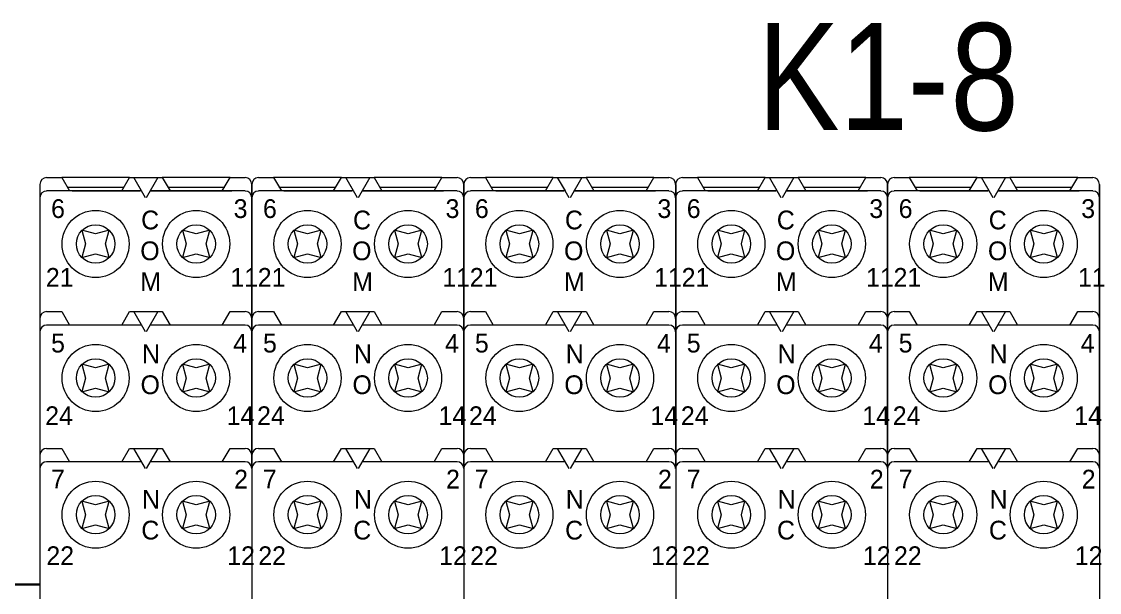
# Model space of a CAD drawing. Header units: millimetres. Extents: x -6000 to 26000, y -6000 to 26000.
# Drawn here: x 86 to 97.18, y -2349.93 to -2344.01 of the extents above; entities that cross this region are included whole.
import ezdxf

# ---------------------------------------------------------------- set-up
doc = ezdxf.new("R2010")
doc.units = ezdxf.units.MM
doc.header["$MEASUREMENT"] = 0
for name, color, linetype, lineweight in [('Чертеж и Рисунок_Ном._пера__1', 7, 'Continuous', 15), ('Чертеж и Рисунок_Ном._пера__21', 7, 'Continuous', 30), ('Чертеж и Рисунок_Ном._пера__7', 7, 'Continuous', 15)]:
    doc.layers.add(name, color=color, linetype=linetype, lineweight=lineweight)
doc.styles.add('СГЕНЕРИР_СТИЛЬ_1', font='ARIALN.TTF')
doc.styles.add('СГЕНЕРИР_СТИЛЬ_3', font='arial.ttf')

msp = doc.modelspace()

# ---------------------------------------------------------------- linework, layer by layer
at = {"layer": 'Чертеж и Рисунок_Ном._пера__21', "color": 7, "linetype": 'Continuous', "lineweight": 30}
msp.add_line((84.381, -2349.851), (86.189, -2349.851), dxfattribs=at)
at = {"layer": 'Чертеж и Рисунок_Ном._пера__7', "color": 7, "linetype": 'Continuous', "lineweight": 15}
for p, q in [((86.259, -2345.629), (86.415, -2345.629)), ((87.118, -2345.629), (86.415, -2345.629)), ((86.415, -2345.629), (86.496, -2345.768)), ((87.038, -2345.768), (87.118, -2345.629)), ((87.118, -2345.629), (87.163, -2345.629)), ((87.141, -2345.629), (87.436, -2345.629)), ((87.244, -2345.768), (87.163, -2345.629)), ((87.284, -2345.838), (87.163, -2345.629)), ((87.163, -2345.629), (87.414, -2345.629)), ((87.414, -2345.629), (87.293, -2345.838)), ((87.414, -2345.629), (87.459, -2345.629)), ((88.162, -2345.629), (87.459, -2345.629)), ((87.459, -2345.629), (87.539, -2345.768)), ((88.081, -2345.768), (88.162, -2345.629)), ((88.162, -2345.629), (88.318, -2345.629)), ((88.457, -2345.629), (88.613, -2345.629)), ((89.316, -2345.629), (88.613, -2345.629)), ((88.613, -2345.629), (88.694, -2345.768)), ((89.236, -2345.768), (89.316, -2345.629)), ((89.316, -2345.629), (89.361, -2345.629)), ((89.339, -2345.629), (89.634, -2345.629)), ((89.442, -2345.768), (89.361, -2345.629)), ((89.482, -2345.838), (89.361, -2345.629)), ((89.361, -2345.629), (89.612, -2345.629)), ((89.612, -2345.629), (89.491, -2345.838)), ((89.612, -2345.629), (89.657, -2345.629)), ((90.36, -2345.629), (89.657, -2345.629)), ((89.657, -2345.629), (89.737, -2345.768)), ((90.28, -2345.768), (90.36, -2345.629)), ((90.36, -2345.629), (90.516, -2345.629)), ((90.655, -2345.629), (90.811, -2345.629)), ((91.514, -2345.629), (90.811, -2345.629)), ((90.811, -2345.629), (90.892, -2345.768)), ((91.434, -2345.768), (91.514, -2345.629)), ((91.514, -2345.629), (91.559, -2345.629)), ((91.537, -2345.629), (91.832, -2345.629)), ((91.64, -2345.768), (91.559, -2345.629)), ((91.68, -2345.838), (91.559, -2345.629)), ((91.559, -2345.629), (91.81, -2345.629)), ((91.81, -2345.629), (91.689, -2345.838)), ((91.81, -2345.629), (91.855, -2345.629)), ((92.558, -2345.629), (91.855, -2345.629)), ((91.855, -2345.629), (91.935, -2345.768)), ((92.478, -2345.768), (92.558, -2345.629)), ((92.558, -2345.629), (92.714, -2345.629)), ((92.853, -2345.629), (93.009, -2345.629)), ((93.713, -2345.629), (93.009, -2345.629)), ((93.009, -2345.629), (93.09, -2345.768)), ((93.632, -2345.768), (93.713, -2345.629)), ((93.713, -2345.629), (93.757, -2345.629)), ((93.735, -2345.629), (94.03, -2345.629)), ((93.838, -2345.768), (93.757, -2345.629)), ((93.878, -2345.838), (93.757, -2345.629)), ((93.757, -2345.629), (94.008, -2345.629)), ((94.008, -2345.629), (93.887, -2345.838)), ((94.008, -2345.629), (94.053, -2345.629)), ((94.756, -2345.629), (94.053, -2345.629)), ((94.053, -2345.629), (94.133, -2345.768)), ((94.676, -2345.768), (94.756, -2345.629)), ((94.756, -2345.629), (94.912, -2345.629)), ((95.051, -2345.629), (95.207, -2345.629)), ((95.911, -2345.629), (95.207, -2345.629)), ((95.207, -2345.629), (95.288, -2345.768)), ((95.83, -2345.768), (95.911, -2345.629)), ((95.911, -2345.629), (95.955, -2345.629)), ((95.934, -2345.629), (96.228, -2345.629)), ((96.036, -2345.768), (95.955, -2345.629)), ((96.076, -2345.838), (95.955, -2345.629)), ((95.955, -2345.629), (96.206, -2345.629)), ((96.206, -2345.629), (96.085, -2345.838)), ((96.206, -2345.629), (96.251, -2345.629)), ((96.954, -2345.629), (96.251, -2345.629)), ((96.251, -2345.629), (96.331, -2345.768)), ((96.874, -2345.768), (96.954, -2345.629)), ((96.954, -2345.629), (97.11, -2345.629)), ((86.189, -2345.699), (86.189, -2345.838)), ((86.471, -2345.727), (87.062, -2345.727)), ((87.515, -2345.727), (88.106, -2345.727)), ((88.388, -2345.838), (88.388, -2345.699)), ((88.388, -2345.699), (88.388, -2345.838)), ((88.669, -2345.727), (89.26, -2345.727)), ((89.713, -2345.727), (90.304, -2345.727)), ((90.586, -2345.838), (90.586, -2345.699)), ((90.586, -2345.699), (90.586, -2345.838)), ((90.868, -2345.727), (91.458, -2345.727)), ((91.911, -2345.727), (92.502, -2345.727)), ((92.784, -2345.838), (92.784, -2345.699)), ((92.784, -2345.699), (92.784, -2345.838)), ((93.066, -2345.727), (93.656, -2345.727)), ((94.109, -2345.727), (94.7, -2345.727)), ((94.982, -2345.838), (94.982, -2345.699)), ((94.982, -2345.699), (94.982, -2345.838)), ((95.264, -2345.727), (95.854, -2345.727)), ((96.307, -2345.727), (96.898, -2345.727)), ((97.18, -2345.838), (97.18, -2345.699)), ((97.18, -2345.699), (97.18, -2345.838)), ((86.189, -2345.838), (86.189, -2351.924)), ((86.189, -2345.838), (86.189, -2347.09)), ((87.244, -2345.768), (86.259, -2345.768)), ((86.523, -2345.768), (87.228, -2345.768)), ((87.333, -2345.768), (88.179, -2345.768)), ((88.318, -2345.768), (87.333, -2345.768)), ((87.349, -2345.768), (88.179, -2345.768)), ((88.388, -2345.838), (88.388, -2351.924)), ((88.388, -2347.09), (88.388, -2345.838)), ((88.388, -2345.838), (88.388, -2351.924)), ((88.388, -2345.838), (88.388, -2347.09)), ((89.442, -2345.768), (88.457, -2345.768)), ((88.721, -2345.768), (89.426, -2345.768)), ((89.531, -2345.768), (90.377, -2345.768)), ((90.516, -2345.768), (89.531, -2345.768)), ((89.547, -2345.768), (90.377, -2345.768)), ((90.586, -2345.838), (90.586, -2351.924)), ((90.586, -2347.09), (90.586, -2345.838)), ((90.586, -2345.838), (90.586, -2351.924)), ((90.586, -2345.838), (90.586, -2347.09)), ((91.64, -2345.768), (90.655, -2345.768)), ((90.919, -2345.768), (91.624, -2345.768)), ((91.729, -2345.768), (92.575, -2345.768)), ((92.714, -2345.768), (91.729, -2345.768)), ((91.745, -2345.768), (92.575, -2345.768)), ((92.784, -2345.838), (92.784, -2351.924)), ((92.784, -2347.09), (92.784, -2345.838)), ((92.784, -2345.838), (92.784, -2351.924)), ((92.784, -2345.838), (92.784, -2347.09)), ((93.838, -2345.768), (92.853, -2345.768)), ((93.117, -2345.768), (93.823, -2345.768)), ((93.928, -2345.768), (94.773, -2345.768)), ((94.912, -2345.768), (93.928, -2345.768)), ((93.943, -2345.768), (94.773, -2345.768)), ((94.982, -2345.838), (94.982, -2351.924)), ((94.982, -2347.09), (94.982, -2345.838)), ((94.982, -2345.838), (94.982, -2351.924)), ((94.982, -2345.838), (94.982, -2347.09)), ((96.036, -2345.768), (95.051, -2345.768)), ((95.316, -2345.768), (96.021, -2345.768)), ((96.126, -2345.768), (96.971, -2345.768)), ((97.11, -2345.768), (96.126, -2345.768)), ((96.141, -2345.768), (96.971, -2345.768)), ((97.18, -2345.838), (97.18, -2351.924)), ((97.18, -2347.09), (97.18, -2345.838)), ((97.18, -2345.838), (97.18, -2351.924)), ((97.18, -2345.838), (97.18, -2347.09)), ((86.625, -2346.176), (86.663, -2346.318)), ((86.767, -2346.214), (86.625, -2346.176)), ((86.908, -2346.176), (86.767, -2346.214)), ((86.871, -2346.318), (86.908, -2346.176)), ((87.81, -2346.214), (87.669, -2346.176)), ((87.669, -2346.176), (87.706, -2346.318)), ((87.952, -2346.176), (87.81, -2346.214)), ((87.914, -2346.318), (87.952, -2346.176)), ((88.823, -2346.176), (88.861, -2346.318)), ((88.965, -2346.214), (88.823, -2346.176)), ((89.107, -2346.176), (88.965, -2346.214)), ((89.069, -2346.318), (89.107, -2346.176)), ((90.008, -2346.214), (89.867, -2346.176)), ((89.867, -2346.176), (89.905, -2346.318)), ((90.15, -2346.176), (90.008, -2346.214)), ((90.112, -2346.318), (90.15, -2346.176)), ((91.021, -2346.176), (91.059, -2346.318)), ((91.163, -2346.214), (91.021, -2346.176)), ((91.305, -2346.176), (91.163, -2346.214)), ((91.267, -2346.318), (91.305, -2346.176)), ((92.206, -2346.214), (92.065, -2346.176)), ((92.065, -2346.176), (92.103, -2346.318)), ((92.348, -2346.176), (92.206, -2346.214)), ((92.31, -2346.318), (92.348, -2346.176)), ((93.219, -2346.176), (93.257, -2346.318)), ((93.361, -2346.214), (93.219, -2346.176)), ((93.503, -2346.176), (93.361, -2346.214)), ((93.465, -2346.318), (93.503, -2346.176)), ((94.404, -2346.214), (94.263, -2346.176)), ((94.263, -2346.176), (94.301, -2346.318)), ((94.546, -2346.176), (94.404, -2346.214)), ((94.508, -2346.318), (94.546, -2346.176)), ((95.417, -2346.176), (95.455, -2346.318)), ((95.559, -2346.214), (95.417, -2346.176)), ((95.701, -2346.176), (95.559, -2346.214)), ((95.663, -2346.318), (95.701, -2346.176)), ((96.602, -2346.214), (96.461, -2346.176)), ((96.461, -2346.176), (96.499, -2346.318)), ((96.744, -2346.176), (96.602, -2346.214)), ((96.706, -2346.318), (96.744, -2346.176)), ((86.663, -2346.318), (86.625, -2346.459)), ((86.908, -2346.459), (86.871, -2346.318)), ((87.706, -2346.318), (87.669, -2346.459)), ((87.952, -2346.459), (87.914, -2346.318)), ((88.861, -2346.318), (88.823, -2346.459)), ((89.107, -2346.459), (89.069, -2346.318)), ((89.905, -2346.318), (89.867, -2346.459)), ((90.15, -2346.459), (90.112, -2346.318)), ((91.059, -2346.318), (91.021, -2346.459)), ((91.305, -2346.459), (91.267, -2346.318)), ((92.103, -2346.318), (92.065, -2346.459)), ((92.348, -2346.459), (92.31, -2346.318)), ((93.257, -2346.318), (93.219, -2346.459)), ((93.503, -2346.459), (93.465, -2346.318)), ((94.301, -2346.318), (94.263, -2346.459)), ((94.546, -2346.459), (94.508, -2346.318)), ((95.455, -2346.318), (95.417, -2346.459)), ((95.701, -2346.459), (95.663, -2346.318)), ((96.499, -2346.318), (96.461, -2346.459)), ((96.744, -2346.459), (96.706, -2346.318)), ((86.625, -2346.459), (86.767, -2346.421)), ((86.767, -2346.421), (86.908, -2346.459)), ((87.669, -2346.459), (87.81, -2346.421)), ((87.81, -2346.421), (87.952, -2346.459)), ((88.823, -2346.459), (88.965, -2346.421)), ((88.965, -2346.421), (89.107, -2346.459)), ((89.867, -2346.459), (90.008, -2346.421)), ((90.008, -2346.421), (90.15, -2346.459)), ((91.021, -2346.459), (91.163, -2346.421)), ((91.163, -2346.421), (91.305, -2346.459)), ((92.065, -2346.459), (92.206, -2346.421)), ((92.206, -2346.421), (92.348, -2346.459)), ((93.219, -2346.459), (93.361, -2346.421)), ((93.361, -2346.421), (93.503, -2346.459)), ((94.263, -2346.459), (94.404, -2346.421)), ((94.404, -2346.421), (94.546, -2346.459)), ((95.417, -2346.459), (95.559, -2346.421)), ((95.559, -2346.421), (95.701, -2346.459)), ((96.461, -2346.459), (96.602, -2346.421)), ((96.602, -2346.421), (96.744, -2346.459)), ((86.189, -2347.09), (86.189, -2347.229)), ((86.259, -2347.02), (86.415, -2347.02)), ((86.415, -2347.02), (86.496, -2347.159)), ((87.038, -2347.159), (87.118, -2347.02)), ((87.118, -2347.02), (87.163, -2347.02)), ((87.284, -2347.229), (87.163, -2347.02)), ((87.163, -2347.02), (87.414, -2347.02)), ((87.414, -2347.02), (87.293, -2347.229)), ((87.414, -2347.02), (87.459, -2347.02)), ((87.459, -2347.02), (87.539, -2347.159)), ((88.081, -2347.159), (88.162, -2347.02)), ((88.162, -2347.02), (88.318, -2347.02)), ((88.388, -2347.229), (88.388, -2347.09)), ((88.388, -2347.09), (88.388, -2347.229)), ((88.457, -2347.02), (88.613, -2347.02)), ((88.613, -2347.02), (88.694, -2347.159)), ((89.236, -2347.159), (89.316, -2347.02)), ((89.316, -2347.02), (89.361, -2347.02)), ((89.482, -2347.229), (89.361, -2347.02)), ((89.361, -2347.02), (89.612, -2347.02)), ((89.612, -2347.02), (89.491, -2347.229)), ((89.612, -2347.02), (89.657, -2347.02)), ((89.657, -2347.02), (89.737, -2347.159)), ((90.28, -2347.159), (90.36, -2347.02)), ((90.36, -2347.02), (90.516, -2347.02)), ((90.586, -2347.229), (90.586, -2347.09)), ((90.586, -2347.09), (90.586, -2347.229)), ((90.655, -2347.02), (90.811, -2347.02)), ((90.811, -2347.02), (90.892, -2347.159)), ((91.434, -2347.159), (91.514, -2347.02)), ((91.514, -2347.02), (91.559, -2347.02)), ((91.68, -2347.229), (91.559, -2347.02)), ((91.559, -2347.02), (91.81, -2347.02)), ((91.81, -2347.02), (91.689, -2347.229)), ((91.81, -2347.02), (91.855, -2347.02)), ((91.855, -2347.02), (91.935, -2347.159)), ((92.478, -2347.159), (92.558, -2347.02)), ((92.558, -2347.02), (92.714, -2347.02)), ((92.784, -2347.229), (92.784, -2347.09)), ((92.784, -2347.09), (92.784, -2347.229)), ((92.853, -2347.02), (93.009, -2347.02)), ((93.009, -2347.02), (93.09, -2347.159)), ((93.632, -2347.159), (93.713, -2347.02)), ((93.713, -2347.02), (93.757, -2347.02)), ((93.878, -2347.229), (93.757, -2347.02)), ((93.757, -2347.02), (94.008, -2347.02)), ((94.008, -2347.02), (93.887, -2347.229)), ((94.008, -2347.02), (94.053, -2347.02)), ((94.053, -2347.02), (94.133, -2347.159)), ((94.676, -2347.159), (94.756, -2347.02)), ((94.756, -2347.02), (94.912, -2347.02)), ((94.982, -2347.229), (94.982, -2347.09)), ((94.982, -2347.09), (94.982, -2347.229)), ((95.051, -2347.02), (95.207, -2347.02)), ((95.207, -2347.02), (95.288, -2347.159)), ((95.83, -2347.159), (95.911, -2347.02)), ((95.911, -2347.02), (95.955, -2347.02)), ((96.076, -2347.229), (95.955, -2347.02)), ((95.955, -2347.02), (96.206, -2347.02)), ((96.206, -2347.02), (96.085, -2347.229)), ((96.206, -2347.02), (96.251, -2347.02)), ((96.251, -2347.02), (96.331, -2347.159)), ((96.874, -2347.159), (96.954, -2347.02)), ((96.954, -2347.02), (97.11, -2347.02)), ((97.18, -2347.229), (97.18, -2347.09)), ((97.18, -2347.09), (97.18, -2347.229)), ((87.244, -2347.159), (86.259, -2347.159)), ((88.318, -2347.159), (87.333, -2347.159)), ((89.442, -2347.159), (88.457, -2347.159)), ((90.516, -2347.159), (89.531, -2347.159)), ((91.64, -2347.159), (90.655, -2347.159)), ((92.714, -2347.159), (91.729, -2347.159)), ((93.838, -2347.159), (92.853, -2347.159)), ((94.912, -2347.159), (93.928, -2347.159)), ((96.036, -2347.159), (95.051, -2347.159)), ((97.11, -2347.159), (96.126, -2347.159)), ((86.189, -2347.229), (86.189, -2348.509)), ((88.388, -2348.509), (88.388, -2347.229)), ((88.388, -2347.229), (88.388, -2348.509)), ((90.586, -2348.509), (90.586, -2347.229)), ((90.586, -2347.229), (90.586, -2348.509)), ((92.784, -2348.509), (92.784, -2347.229)), ((92.784, -2347.229), (92.784, -2348.509)), ((94.982, -2348.509), (94.982, -2347.229)), ((94.982, -2347.229), (94.982, -2348.509)), ((97.18, -2348.509), (97.18, -2347.229)), ((97.18, -2347.229), (97.18, -2348.509)), ((86.625, -2347.567), (86.663, -2347.709)), ((86.767, -2347.605), (86.625, -2347.567)), ((86.908, -2347.567), (86.767, -2347.605)), ((86.871, -2347.709), (86.908, -2347.567)), ((87.669, -2347.567), (87.706, -2347.709)), ((87.81, -2347.605), (87.669, -2347.567)), ((87.952, -2347.567), (87.81, -2347.605)), ((87.914, -2347.709), (87.952, -2347.567)), ((88.823, -2347.567), (88.861, -2347.709)), ((88.965, -2347.605), (88.823, -2347.567)), ((89.107, -2347.567), (88.965, -2347.605)), ((89.069, -2347.709), (89.107, -2347.567)), ((89.867, -2347.567), (89.905, -2347.709)), ((90.008, -2347.605), (89.867, -2347.567)), ((90.15, -2347.567), (90.008, -2347.605)), ((90.112, -2347.709), (90.15, -2347.567)), ((91.021, -2347.567), (91.059, -2347.709)), ((91.163, -2347.605), (91.021, -2347.567)), ((91.305, -2347.567), (91.163, -2347.605)), ((91.267, -2347.709), (91.305, -2347.567)), ((92.065, -2347.567), (92.103, -2347.709)), ((92.206, -2347.605), (92.065, -2347.567)), ((92.348, -2347.567), (92.206, -2347.605)), ((92.31, -2347.709), (92.348, -2347.567)), ((93.219, -2347.567), (93.257, -2347.709)), ((93.361, -2347.605), (93.219, -2347.567)), ((93.503, -2347.567), (93.361, -2347.605)), ((93.465, -2347.709), (93.503, -2347.567)), ((94.263, -2347.567), (94.301, -2347.709)), ((94.404, -2347.605), (94.263, -2347.567)), ((94.546, -2347.567), (94.404, -2347.605)), ((94.508, -2347.709), (94.546, -2347.567)), ((95.417, -2347.567), (95.455, -2347.709)), ((95.559, -2347.605), (95.417, -2347.567)), ((95.701, -2347.567), (95.559, -2347.605)), ((95.663, -2347.709), (95.701, -2347.567)), ((96.461, -2347.567), (96.499, -2347.709)), ((96.602, -2347.605), (96.461, -2347.567)), ((96.744, -2347.567), (96.602, -2347.605)), ((96.706, -2347.709), (96.744, -2347.567)), ((86.663, -2347.709), (86.625, -2347.851)), ((86.908, -2347.851), (86.871, -2347.709)), ((87.706, -2347.709), (87.669, -2347.851)), ((87.952, -2347.851), (87.914, -2347.709)), ((88.861, -2347.709), (88.823, -2347.851)), ((89.107, -2347.851), (89.069, -2347.709)), ((89.905, -2347.709), (89.867, -2347.851)), ((90.15, -2347.851), (90.112, -2347.709)), ((91.059, -2347.709), (91.021, -2347.851)), ((91.305, -2347.851), (91.267, -2347.709)), ((92.103, -2347.709), (92.065, -2347.851)), ((92.348, -2347.851), (92.31, -2347.709)), ((93.257, -2347.709), (93.219, -2347.851)), ((93.503, -2347.851), (93.465, -2347.709)), ((94.301, -2347.709), (94.263, -2347.851)), ((94.546, -2347.851), (94.508, -2347.709)), ((95.455, -2347.709), (95.417, -2347.851)), ((95.701, -2347.851), (95.663, -2347.709)), ((96.499, -2347.709), (96.461, -2347.851)), ((96.744, -2347.851), (96.706, -2347.709)), ((86.625, -2347.851), (86.767, -2347.813)), ((86.767, -2347.813), (86.908, -2347.851)), ((87.669, -2347.851), (87.81, -2347.813)), ((87.81, -2347.813), (87.952, -2347.851)), ((88.823, -2347.851), (88.965, -2347.813)), ((88.965, -2347.813), (89.107, -2347.851)), ((89.867, -2347.851), (90.008, -2347.813)), ((90.008, -2347.813), (90.15, -2347.851)), ((91.021, -2347.851), (91.163, -2347.813)), ((91.163, -2347.813), (91.305, -2347.851)), ((92.065, -2347.851), (92.206, -2347.813)), ((92.206, -2347.813), (92.348, -2347.851)), ((93.219, -2347.851), (93.361, -2347.813)), ((93.361, -2347.813), (93.503, -2347.851)), ((94.263, -2347.851), (94.404, -2347.813)), ((94.404, -2347.813), (94.546, -2347.851)), ((95.417, -2347.851), (95.559, -2347.813)), ((95.559, -2347.813), (95.701, -2347.851)), ((96.461, -2347.851), (96.602, -2347.813)), ((96.602, -2347.813), (96.744, -2347.851)), ((86.259, -2348.439), (86.415, -2348.439)), ((86.415, -2348.439), (86.496, -2348.578)), ((87.038, -2348.578), (87.118, -2348.439)), ((87.118, -2348.439), (87.163, -2348.439)), ((87.284, -2348.648), (87.163, -2348.439)), ((87.163, -2348.439), (87.414, -2348.439)), ((87.414, -2348.439), (87.293, -2348.648)), ((87.414, -2348.439), (87.459, -2348.439)), ((87.459, -2348.439), (87.539, -2348.578)), ((88.081, -2348.578), (88.162, -2348.439)), ((88.162, -2348.439), (88.318, -2348.439)), ((88.457, -2348.439), (88.613, -2348.439)), ((88.613, -2348.439), (88.694, -2348.578)), ((89.236, -2348.578), (89.316, -2348.439)), ((89.316, -2348.439), (89.361, -2348.439)), ((89.482, -2348.648), (89.361, -2348.439)), ((89.361, -2348.439), (89.612, -2348.439)), ((89.612, -2348.439), (89.491, -2348.648)), ((89.612, -2348.439), (89.657, -2348.439)), ((89.657, -2348.439), (89.737, -2348.578)), ((90.28, -2348.578), (90.36, -2348.439)), ((90.36, -2348.439), (90.516, -2348.439)), ((90.655, -2348.439), (90.811, -2348.439)), ((90.811, -2348.439), (90.892, -2348.578)), ((91.434, -2348.578), (91.514, -2348.439)), ((91.514, -2348.439), (91.559, -2348.439)), ((91.68, -2348.648), (91.559, -2348.439)), ((91.559, -2348.439), (91.81, -2348.439)), ((91.81, -2348.439), (91.689, -2348.648)), ((91.81, -2348.439), (91.855, -2348.439)), ((91.855, -2348.439), (91.935, -2348.578)), ((92.478, -2348.578), (92.558, -2348.439)), ((92.558, -2348.439), (92.714, -2348.439)), ((92.853, -2348.439), (93.009, -2348.439)), ((93.009, -2348.439), (93.09, -2348.578)), ((93.632, -2348.578), (93.713, -2348.439)), ((93.713, -2348.439), (93.757, -2348.439)), ((93.878, -2348.648), (93.757, -2348.439)), ((93.757, -2348.439), (94.008, -2348.439)), ((94.008, -2348.439), (93.887, -2348.648)), ((94.008, -2348.439), (94.053, -2348.439)), ((94.053, -2348.439), (94.133, -2348.578)), ((94.676, -2348.578), (94.756, -2348.439)), ((94.756, -2348.439), (94.912, -2348.439)), ((95.051, -2348.439), (95.207, -2348.439)), ((95.207, -2348.439), (95.288, -2348.578)), ((95.83, -2348.578), (95.911, -2348.439)), ((95.911, -2348.439), (95.955, -2348.439)), ((96.076, -2348.648), (95.955, -2348.439)), ((95.955, -2348.439), (96.206, -2348.439)), ((96.206, -2348.439), (96.085, -2348.648)), ((96.206, -2348.439), (96.251, -2348.439)), ((96.251, -2348.439), (96.331, -2348.578)), ((96.874, -2348.578), (96.954, -2348.439)), ((96.954, -2348.439), (97.11, -2348.439)), ((86.189, -2348.509), (86.189, -2348.648)), ((88.388, -2348.648), (88.388, -2348.509)), ((88.388, -2348.509), (88.388, -2348.648)), ((90.586, -2348.648), (90.586, -2348.509)), ((90.586, -2348.509), (90.586, -2348.648)), ((92.784, -2348.648), (92.784, -2348.509)), ((92.784, -2348.509), (92.784, -2348.648)), ((94.982, -2348.648), (94.982, -2348.509)), ((94.982, -2348.509), (94.982, -2348.648)), ((97.18, -2348.648), (97.18, -2348.509)), ((97.18, -2348.509), (97.18, -2348.648)), ((87.244, -2348.578), (86.259, -2348.578)), ((88.318, -2348.578), (87.333, -2348.578)), ((89.442, -2348.578), (88.457, -2348.578)), ((90.516, -2348.578), (89.531, -2348.578)), ((91.64, -2348.578), (90.655, -2348.578)), ((92.714, -2348.578), (91.729, -2348.578)), ((93.838, -2348.578), (92.853, -2348.578)), ((94.912, -2348.578), (93.928, -2348.578)), ((96.036, -2348.578), (95.051, -2348.578)), ((97.11, -2348.578), (96.126, -2348.578)), ((86.625, -2348.986), (86.663, -2349.128)), ((86.767, -2349.024), (86.625, -2348.986)), ((86.908, -2348.986), (86.767, -2349.024)), ((86.871, -2349.128), (86.908, -2348.986)), ((87.81, -2349.024), (87.669, -2348.986)), ((87.669, -2348.986), (87.706, -2349.128)), ((87.952, -2348.986), (87.81, -2349.024)), ((87.914, -2349.128), (87.952, -2348.986)), ((88.823, -2348.986), (88.861, -2349.128)), ((88.965, -2349.024), (88.823, -2348.986)), ((89.107, -2348.986), (88.965, -2349.024)), ((89.069, -2349.128), (89.107, -2348.986)), ((90.008, -2349.024), (89.867, -2348.986)), ((89.867, -2348.986), (89.905, -2349.128)), ((90.15, -2348.986), (90.008, -2349.024)), ((90.112, -2349.128), (90.15, -2348.986)), ((91.021, -2348.986), (91.059, -2349.128)), ((91.163, -2349.024), (91.021, -2348.986)), ((91.305, -2348.986), (91.163, -2349.024)), ((91.267, -2349.128), (91.305, -2348.986)), ((92.206, -2349.024), (92.065, -2348.986)), ((92.065, -2348.986), (92.103, -2349.128)), ((92.348, -2348.986), (92.206, -2349.024)), ((92.31, -2349.128), (92.348, -2348.986)), ((93.219, -2348.986), (93.257, -2349.128)), ((93.361, -2349.024), (93.219, -2348.986)), ((93.503, -2348.986), (93.361, -2349.024)), ((93.465, -2349.128), (93.503, -2348.986)), ((94.404, -2349.024), (94.263, -2348.986)), ((94.263, -2348.986), (94.301, -2349.128)), ((94.546, -2348.986), (94.404, -2349.024)), ((94.508, -2349.128), (94.546, -2348.986)), ((95.417, -2348.986), (95.455, -2349.128)), ((95.559, -2349.024), (95.417, -2348.986)), ((95.701, -2348.986), (95.559, -2349.024)), ((95.663, -2349.128), (95.701, -2348.986)), ((96.602, -2349.024), (96.461, -2348.986)), ((96.461, -2348.986), (96.499, -2349.128)), ((96.744, -2348.986), (96.602, -2349.024)), ((96.706, -2349.128), (96.744, -2348.986)), ((86.663, -2349.128), (86.625, -2349.27)), ((86.908, -2349.27), (86.871, -2349.128)), ((87.706, -2349.128), (87.669, -2349.27)), ((87.952, -2349.27), (87.914, -2349.128)), ((88.861, -2349.128), (88.823, -2349.27)), ((89.107, -2349.27), (89.069, -2349.128)), ((89.905, -2349.128), (89.867, -2349.27)), ((90.15, -2349.27), (90.112, -2349.128)), ((91.059, -2349.128), (91.021, -2349.27)), ((91.305, -2349.27), (91.267, -2349.128)), ((92.103, -2349.128), (92.065, -2349.27)), ((92.348, -2349.27), (92.31, -2349.128)), ((93.257, -2349.128), (93.219, -2349.27)), ((93.503, -2349.27), (93.465, -2349.128)), ((94.301, -2349.128), (94.263, -2349.27)), ((94.546, -2349.27), (94.508, -2349.128)), ((95.455, -2349.128), (95.417, -2349.27)), ((95.701, -2349.27), (95.663, -2349.128)), ((96.499, -2349.128), (96.461, -2349.27)), ((96.744, -2349.27), (96.706, -2349.128)), ((86.625, -2349.27), (86.767, -2349.232)), ((86.767, -2349.232), (86.908, -2349.27)), ((87.669, -2349.27), (87.81, -2349.232)), ((87.81, -2349.232), (87.952, -2349.27)), ((88.823, -2349.27), (88.965, -2349.232)), ((88.965, -2349.232), (89.107, -2349.27)), ((89.867, -2349.27), (90.008, -2349.232)), ((90.008, -2349.232), (90.15, -2349.27)), ((91.021, -2349.27), (91.163, -2349.232)), ((91.163, -2349.232), (91.305, -2349.27)), ((92.065, -2349.27), (92.206, -2349.232)), ((92.206, -2349.232), (92.348, -2349.27)), ((93.219, -2349.27), (93.361, -2349.232)), ((93.361, -2349.232), (93.503, -2349.27)), ((94.263, -2349.27), (94.404, -2349.232)), ((94.404, -2349.232), (94.546, -2349.27)), ((95.417, -2349.27), (95.559, -2349.232)), ((95.559, -2349.232), (95.701, -2349.27)), ((96.461, -2349.27), (96.602, -2349.232)), ((96.602, -2349.232), (96.744, -2349.27))]:
    msp.add_line(p, q, dxfattribs=at)
for centre, radius in [((86.767, -2346.318), 0.348), ((87.81, -2346.318), 0.348), ((88.965, -2346.318), 0.348), ((90.008, -2346.318), 0.348), ((91.163, -2346.318), 0.348), ((92.206, -2346.318), 0.348), ((93.361, -2346.318), 0.348), ((94.404, -2346.318), 0.348), ((95.559, -2346.318), 0.348), ((96.602, -2346.318), 0.348), ((86.767, -2346.318), 0.2), ((87.81, -2346.318), 0.2), ((88.965, -2346.318), 0.2), ((90.008, -2346.318), 0.2), ((91.163, -2346.318), 0.2), ((92.206, -2346.318), 0.2), ((93.361, -2346.318), 0.2), ((94.404, -2346.318), 0.2), ((95.559, -2346.318), 0.2), ((96.602, -2346.318), 0.2), ((86.767, -2347.709), 0.348), ((87.81, -2347.709), 0.348), ((88.965, -2347.709), 0.348), ((90.008, -2347.709), 0.348), ((91.163, -2347.709), 0.348), ((92.206, -2347.709), 0.348), ((93.361, -2347.709), 0.348), ((94.404, -2347.709), 0.348), ((95.559, -2347.709), 0.348), ((96.602, -2347.709), 0.348), ((86.767, -2347.709), 0.2), ((87.81, -2347.709), 0.2), ((88.965, -2347.709), 0.2), ((90.008, -2347.709), 0.2), ((91.163, -2347.709), 0.2), ((92.206, -2347.709), 0.2), ((93.361, -2347.709), 0.2), ((94.404, -2347.709), 0.2), ((95.559, -2347.709), 0.2), ((96.602, -2347.709), 0.2), ((86.767, -2349.128), 0.348), ((87.81, -2349.128), 0.348), ((88.965, -2349.128), 0.348), ((90.008, -2349.128), 0.348), ((91.163, -2349.128), 0.348), ((92.206, -2349.128), 0.348), ((93.361, -2349.128), 0.348), ((94.404, -2349.128), 0.348), ((95.559, -2349.128), 0.348), ((96.602, -2349.128), 0.348), ((86.767, -2349.128), 0.2), ((87.81, -2349.128), 0.2), ((88.965, -2349.128), 0.2), ((90.008, -2349.128), 0.2), ((91.163, -2349.128), 0.2), ((92.206, -2349.128), 0.2), ((93.361, -2349.128), 0.2), ((94.404, -2349.128), 0.2), ((95.559, -2349.128), 0.2), ((96.602, -2349.128), 0.2)]:
    msp.add_circle(centre, radius, dxfattribs=at)
for centre, start, end in [((86.259, -2345.699), 90, 180), ((88.318, -2345.699), 0, 90), ((88.457, -2345.699), 90, 180), ((90.516, -2345.699), 0, 90), ((90.655, -2345.699), 90, 180), ((92.714, -2345.699), 0, 90), ((92.853, -2345.699), 90, 180), ((94.912, -2345.699), 0, 90), ((95.051, -2345.699), 90, 180), ((97.11, -2345.699), 0, 90), ((86.259, -2345.838), 90, 180), ((88.318, -2345.838), 0, 90), ((88.457, -2345.838), 90, 180), ((90.516, -2345.838), 0, 90), ((90.655, -2345.838), 90, 180), ((92.714, -2345.838), 0, 90), ((92.853, -2345.838), 90, 180), ((94.912, -2345.838), 0, 90), ((95.051, -2345.838), 90, 180), ((97.11, -2345.838), 0, 90), ((86.259, -2347.09), 90, 180), ((88.318, -2347.09), 0, 90), ((88.457, -2347.09), 90, 180), ((90.516, -2347.09), 0, 90), ((90.655, -2347.09), 90, 180), ((92.714, -2347.09), 0, 90), ((92.853, -2347.09), 90, 180), ((94.912, -2347.09), 0, 90), ((95.051, -2347.09), 90, 180), ((97.11, -2347.09), 0, 90), ((86.259, -2347.229), 90, 180), ((88.318, -2347.229), 0, 90), ((88.457, -2347.229), 90, 180), ((90.516, -2347.229), 0, 90), ((90.655, -2347.229), 90, 180), ((92.714, -2347.229), 0, 90), ((92.853, -2347.229), 90, 180), ((94.912, -2347.229), 0, 90), ((95.051, -2347.229), 90, 180), ((97.11, -2347.229), 0, 90), ((86.259, -2348.509), 90, 180), ((88.318, -2348.509), 0, 90), ((88.457, -2348.509), 90, 180), ((90.516, -2348.509), 0, 90), ((90.655, -2348.509), 90, 180), ((92.714, -2348.509), 0, 90), ((92.853, -2348.509), 90, 180), ((94.912, -2348.509), 0, 90), ((95.051, -2348.509), 90, 180), ((97.11, -2348.509), 0, 90), ((86.259, -2348.648), 90, 180), ((88.318, -2348.648), 0, 90), ((88.457, -2348.648), 90, 180), ((90.516, -2348.648), 0, 90), ((90.655, -2348.648), 90, 180), ((92.714, -2348.648), 0, 90), ((92.853, -2348.648), 90, 180), ((94.912, -2348.648), 0, 90), ((95.051, -2348.648), 90, 180), ((97.11, -2348.648), 0, 90)]:
    msp.add_arc(centre, 0.0696, start, end, dxfattribs=at)

# ---------------------------------------------------------------- texts
at = {"layer": 'Чертеж и Рисунок_Ном._пера__1', "color": 7, "linetype": 'Continuous', "lineweight": 15, "attachment_point": 7}
for s, insert, char_height, style in [('\\A1;{\\pql;\\fArial Narrow|b0|i0|c204|p34;K1-}', (93.634, -2345.136), 1.11293, 'СГЕНЕРИР_СТИЛЬ_1'), ('\\A1;{\\pql;\\fArial Narrow|b0|i0|c204|p34;8}', (95.634, -2345.155), 1.11293, 'СГЕНЕРИР_СТИЛЬ_1'), ('\\A1;{\\W0.950000x;\\pql;\\fArial|b0|i0|c204|p38;6}', (86.305, -2346.051), 0.19476, 'СГЕНЕРИР_СТИЛЬ_3'), ('\\A1;{\\W0.950000x;\\pql;\\fArial|b0|i0|c204|p38;3}', (88.199, -2346.051), 0.19476, 'СГЕНЕРИР_СТИЛЬ_3'), ('\\A1;{\\W0.950000x;\\pql;\\fArial|b0|i0|c204|p38;6}', (88.503, -2346.051), 0.19476, 'СГЕНЕРИР_СТИЛЬ_3'), ('\\A1;{\\W0.950000x;\\pql;\\fArial|b0|i0|c204|p38;3}', (90.397, -2346.051), 0.19476, 'СГЕНЕРИР_СТИЛЬ_3'), ('\\A1;{\\W0.950000x;\\pql;\\fArial|b0|i0|c204|p38;6}', (90.701, -2346.051), 0.19476, 'СГЕНЕРИР_СТИЛЬ_3'), ('\\A1;{\\W0.950000x;\\pql;\\fArial|b0|i0|c204|p38;3}', (92.595, -2346.051), 0.19476, 'СГЕНЕРИР_СТИЛЬ_3'), ('\\A1;{\\W0.950000x;\\pql;\\fArial|b0|i0|c204|p38;6}', (92.899, -2346.051), 0.19476, 'СГЕНЕРИР_СТИЛЬ_3'), ('\\A1;{\\W0.950000x;\\pql;\\fArial|b0|i0|c204|p38;3}', (94.793, -2346.051), 0.19476, 'СГЕНЕРИР_СТИЛЬ_3'), ('\\A1;{\\W0.950000x;\\pql;\\fArial|b0|i0|c204|p38;6}', (95.097, -2346.051), 0.19476, 'СГЕНЕРИР_СТИЛЬ_3'), ('\\A1;{\\W0.950000x;\\pql;\\fArial|b0|i0|c204|p38;3}', (96.991, -2346.051), 0.19476, 'СГЕНЕРИР_СТИЛЬ_3'), ('\\A1;{\\W0.950000x;\\pql;\\fArial|b0|i0|c204|p38;C}', (87.239, -2346.169), 0.19476, 'СГЕНЕРИР_СТИЛЬ_3'), ('\\A1;{\\W0.950000x;\\pql;\\fArial|b0|i0|c204|p38;C}', (89.437, -2346.169), 0.19476, 'СГЕНЕРИР_СТИЛЬ_3'), ('\\A1;{\\W0.950000x;\\pql;\\fArial|b0|i0|c204|p38;C}', (91.635, -2346.169), 0.19476, 'СГЕНЕРИР_СТИЛЬ_3'), ('\\A1;{\\W0.950000x;\\pql;\\fArial|b0|i0|c204|p38;C}', (93.833, -2346.169), 0.19476, 'СГЕНЕРИР_СТИЛЬ_3'), ('\\A1;{\\W0.950000x;\\pql;\\fArial|b0|i0|c204|p38;C}', (96.031, -2346.169), 0.19476, 'СГЕНЕРИР_СТИЛЬ_3'), ('\\A1;{\\W0.950000x;\\pql;\\fArial|b0|i0|c204|p38;O}', (87.23, -2346.489), 0.19476, 'СГЕНЕРИР_СТИЛЬ_3'), ('\\A1;{\\W0.950000x;\\pql;\\fArial|b0|i0|c204|p38;O}', (89.428, -2346.489), 0.19476, 'СГЕНЕРИР_СТИЛЬ_3'), ('\\A1;{\\W0.950000x;\\pql;\\fArial|b0|i0|c204|p38;O}', (91.626, -2346.489), 0.19476, 'СГЕНЕРИР_СТИЛЬ_3'), ('\\A1;{\\W0.950000x;\\pql;\\fArial|b0|i0|c204|p38;O}', (93.824, -2346.489), 0.19476, 'СГЕНЕРИР_СТИЛЬ_3'), ('\\A1;{\\W0.950000x;\\pql;\\fArial|b0|i0|c204|p38;O}', (96.023, -2346.489), 0.19476, 'СГЕНЕРИР_СТИЛЬ_3'), ('\\A1;{\\W0.950000x;\\pql;\\fArial|b0|i0|c204|p38;21}', (86.251, -2346.762), 0.19476, 'СГЕНЕРИР_СТИЛЬ_3'), ('\\A1;{\\W0.950000x;\\pql;\\fArial|b0|i0|c204|p38;M}', (87.23, -2346.806), 0.19476, 'СГЕНЕРИР_СТИЛЬ_3'), ('\\A1;{\\W0.950000x;\\pql;\\fArial|b0|i0|c204|p38;11}', (88.165, -2346.762), 0.19476, 'СГЕНЕРИР_СТИЛЬ_3'), ('\\A1;{\\W0.950000x;\\pql;\\fArial|b0|i0|c204|p38;21}', (88.449, -2346.762), 0.19476, 'СГЕНЕРИР_СТИЛЬ_3'), ('\\A1;{\\W0.950000x;\\pql;\\fArial|b0|i0|c204|p38;M}', (89.428, -2346.806), 0.19476, 'СГЕНЕРИР_СТИЛЬ_3'), ('\\A1;{\\W0.950000x;\\pql;\\fArial|b0|i0|c204|p38;11}', (90.363, -2346.762), 0.19476, 'СГЕНЕРИР_СТИЛЬ_3'), ('\\A1;{\\W0.950000x;\\pql;\\fArial|b0|i0|c204|p38;21}', (90.648, -2346.762), 0.19476, 'СГЕНЕРИР_СТИЛЬ_3'), ('\\A1;{\\W0.950000x;\\pql;\\fArial|b0|i0|c204|p38;M}', (91.626, -2346.806), 0.19476, 'СГЕНЕРИР_СТИЛЬ_3'), ('\\A1;{\\W0.950000x;\\pql;\\fArial|b0|i0|c204|p38;11}', (92.561, -2346.762), 0.19476, 'СГЕНЕРИР_СТИЛЬ_3'), ('\\A1;{\\W0.950000x;\\pql;\\fArial|b0|i0|c204|p38;21}', (92.846, -2346.762), 0.19476, 'СГЕНЕРИР_СТИЛЬ_3'), ('\\A1;{\\W0.950000x;\\pql;\\fArial|b0|i0|c204|p38;M}', (93.824, -2346.806), 0.19476, 'СГЕНЕРИР_СТИЛЬ_3'), ('\\A1;{\\W0.950000x;\\pql;\\fArial|b0|i0|c204|p38;11}', (94.759, -2346.762), 0.19476, 'СГЕНЕРИР_СТИЛЬ_3'), ('\\A1;{\\W0.950000x;\\pql;\\fArial|b0|i0|c204|p38;21}', (95.044, -2346.762), 0.19476, 'СГЕНЕРИР_СТИЛЬ_3'), ('\\A1;{\\W0.950000x;\\pql;\\fArial|b0|i0|c204|p38;M}', (96.022, -2346.806), 0.19476, 'СГЕНЕРИР_СТИЛЬ_3'), ('\\A1;{\\W0.950000x;\\pql;\\fArial|b0|i0|c204|p38;11}', (96.957, -2346.762), 0.19476, 'СГЕНЕРИР_СТИЛЬ_3'), ('\\A1;{\\W0.950000x;\\pql;\\fArial|b0|i0|c204|p38;5}', (86.305, -2347.447), 0.19476, 'СГЕНЕРИР_СТИЛЬ_3'), ('\\A1;{\\W0.950000x;\\pql;\\fArial|b0|i0|c204|p38;4}', (88.194, -2347.447), 0.19476, 'СГЕНЕРИР_СТИЛЬ_3'), ('\\A1;{\\W0.950000x;\\pql;\\fArial|b0|i0|c204|p38;5}', (88.503, -2347.447), 0.19476, 'СГЕНЕРИР_СТИЛЬ_3'), ('\\A1;{\\W0.950000x;\\pql;\\fArial|b0|i0|c204|p38;4}', (90.392, -2347.447), 0.19476, 'СГЕНЕРИР_СТИЛЬ_3'), ('\\A1;{\\W0.950000x;\\pql;\\fArial|b0|i0|c204|p38;5}', (90.701, -2347.447), 0.19476, 'СГЕНЕРИР_СТИЛЬ_3'), ('\\A1;{\\W0.950000x;\\pql;\\fArial|b0|i0|c204|p38;4}', (92.59, -2347.447), 0.19476, 'СГЕНЕРИР_СТИЛЬ_3'), ('\\A1;{\\W0.950000x;\\pql;\\fArial|b0|i0|c204|p38;5}', (92.899, -2347.447), 0.19476, 'СГЕНЕРИР_СТИЛЬ_3'), ('\\A1;{\\W0.950000x;\\pql;\\fArial|b0|i0|c204|p38;4}', (94.788, -2347.447), 0.19476, 'СГЕНЕРИР_СТИЛЬ_3'), ('\\A1;{\\W0.950000x;\\pql;\\fArial|b0|i0|c204|p38;5}', (95.097, -2347.447), 0.19476, 'СГЕНЕРИР_СТИЛЬ_3'), ('\\A1;{\\W0.950000x;\\pql;\\fArial|b0|i0|c204|p38;4}', (96.986, -2347.447), 0.19476, 'СГЕНЕРИР_СТИЛЬ_3'), ('\\A1;{\\W0.950000x;\\pql;\\fArial|b0|i0|c204|p38;N}', (87.248, -2347.556), 0.19476, 'СГЕНЕРИР_СТИЛЬ_3'), ('\\A1;{\\W0.950000x;\\pql;\\fArial|b0|i0|c204|p38;N}', (89.446, -2347.556), 0.19476, 'СГЕНЕРИР_СТИЛЬ_3'), ('\\A1;{\\W0.950000x;\\pql;\\fArial|b0|i0|c204|p38;N}', (91.644, -2347.556), 0.19476, 'СГЕНЕРИР_СТИЛЬ_3'), ('\\A1;{\\W0.950000x;\\pql;\\fArial|b0|i0|c204|p38;N}', (93.842, -2347.556), 0.19476, 'СГЕНЕРИР_СТИЛЬ_3'), ('\\A1;{\\W0.950000x;\\pql;\\fArial|b0|i0|c204|p38;N}', (96.04, -2347.556), 0.19476, 'СГЕНЕРИР_СТИЛЬ_3'), ('\\A1;{\\W0.950000x;\\pql;\\fArial|b0|i0|c204|p38;O}', (87.233, -2347.879), 0.19476, 'СГЕНЕРИР_СТИЛЬ_3'), ('\\A1;{\\W0.950000x;\\pql;\\fArial|b0|i0|c204|p38;O}', (89.431, -2347.879), 0.19476, 'СГЕНЕРИР_СТИЛЬ_3'), ('\\A1;{\\W0.950000x;\\pql;\\fArial|b0|i0|c204|p38;O}', (91.629, -2347.879), 0.19476, 'СГЕНЕРИР_СТИЛЬ_3'), ('\\A1;{\\W0.950000x;\\pql;\\fArial|b0|i0|c204|p38;O}', (93.827, -2347.879), 0.19476, 'СГЕНЕРИР_СТИЛЬ_3'), ('\\A1;{\\W0.950000x;\\pql;\\fArial|b0|i0|c204|p38;O}', (96.025, -2347.879), 0.19476, 'СГЕНЕРИР_СТИЛЬ_3'), ('\\A1;{\\W0.950000x;\\pql;\\fArial|b0|i0|c204|p38;24}', (86.244, -2348.198), 0.19476, 'СГЕНЕРИР_СТИЛЬ_3'), ('\\A1;{\\W0.950000x;\\pql;\\fArial|b0|i0|c204|p38;14}', (88.126, -2348.198), 0.19476, 'СГЕНЕРИР_СТИЛЬ_3'), ('\\A1;{\\W0.950000x;\\pql;\\fArial|b0|i0|c204|p38;24}', (88.442, -2348.198), 0.19476, 'СГЕНЕРИР_СТИЛЬ_3'), ('\\A1;{\\W0.950000x;\\pql;\\fArial|b0|i0|c204|p38;14}', (90.324, -2348.198), 0.19476, 'СГЕНЕРИР_СТИЛЬ_3'), ('\\A1;{\\W0.950000x;\\pql;\\fArial|b0|i0|c204|p38;24}', (90.64, -2348.198), 0.19476, 'СГЕНЕРИР_СТИЛЬ_3'), ('\\A1;{\\W0.950000x;\\pql;\\fArial|b0|i0|c204|p38;14}', (92.522, -2348.198), 0.19476, 'СГЕНЕРИР_СТИЛЬ_3'), ('\\A1;{\\W0.950000x;\\pql;\\fArial|b0|i0|c204|p38;24}', (92.838, -2348.198), 0.19476, 'СГЕНЕРИР_СТИЛЬ_3'), ('\\A1;{\\W0.950000x;\\pql;\\fArial|b0|i0|c204|p38;14}', (94.72, -2348.198), 0.19476, 'СГЕНЕРИР_СТИЛЬ_3'), ('\\A1;{\\W0.950000x;\\pql;\\fArial|b0|i0|c204|p38;24}', (95.036, -2348.198), 0.19476, 'СГЕНЕРИР_СТИЛЬ_3'), ('\\A1;{\\W0.950000x;\\pql;\\fArial|b0|i0|c204|p38;14}', (96.918, -2348.198), 0.19476, 'СГЕНЕРИР_СТИЛЬ_3'), ('\\A1;{\\W0.950000x;\\pql;\\fArial|b0|i0|c204|p38;7}', (86.304, -2348.855), 0.19476, 'СГЕНЕРИР_СТИЛЬ_3'), ('\\A1;{\\W0.950000x;\\pql;\\fArial|b0|i0|c204|p38;2}', (88.204, -2348.856), 0.19476, 'СГЕНЕРИР_СТИЛЬ_3'), ('\\A1;{\\W0.950000x;\\pql;\\fArial|b0|i0|c204|p38;7}', (88.502, -2348.855), 0.19476, 'СГЕНЕРИР_СТИЛЬ_3'), ('\\A1;{\\W0.950000x;\\pql;\\fArial|b0|i0|c204|p38;2}', (90.402, -2348.856), 0.19476, 'СГЕНЕРИР_СТИЛЬ_3'), ('\\A1;{\\W0.950000x;\\pql;\\fArial|b0|i0|c204|p38;7}', (90.7, -2348.855), 0.19476, 'СГЕНЕРИР_СТИЛЬ_3'), ('\\A1;{\\W0.950000x;\\pql;\\fArial|b0|i0|c204|p38;2}', (92.6, -2348.856), 0.19476, 'СГЕНЕРИР_СТИЛЬ_3'), ('\\A1;{\\W0.950000x;\\pql;\\fArial|b0|i0|c204|p38;7}', (92.898, -2348.855), 0.19476, 'СГЕНЕРИР_СТИЛЬ_3'), ('\\A1;{\\W0.950000x;\\pql;\\fArial|b0|i0|c204|p38;2}', (94.798, -2348.856), 0.19476, 'СГЕНЕРИР_СТИЛЬ_3'), ('\\A1;{\\W0.950000x;\\pql;\\fArial|b0|i0|c204|p38;7}', (95.096, -2348.855), 0.19476, 'СГЕНЕРИР_СТИЛЬ_3'), ('\\A1;{\\W0.950000x;\\pql;\\fArial|b0|i0|c204|p38;2}', (96.996, -2348.856), 0.19476, 'СГЕНЕРИР_СТИЛЬ_3'), ('\\A1;{\\W0.950000x;\\pql;\\fArial|b0|i0|c204|p38;N}', (87.248, -2349.065), 0.19476, 'СГЕНЕРИР_СТИЛЬ_3'), ('\\A1;{\\W0.950000x;\\pql;\\fArial|b0|i0|c204|p38;N}', (89.446, -2349.065), 0.19476, 'СГЕНЕРИР_СТИЛЬ_3'), ('\\A1;{\\W0.950000x;\\pql;\\fArial|b0|i0|c204|p38;N}', (91.644, -2349.065), 0.19476, 'СГЕНЕРИР_СТИЛЬ_3'), ('\\A1;{\\W0.950000x;\\pql;\\fArial|b0|i0|c204|p38;N}', (93.842, -2349.065), 0.19476, 'СГЕНЕРИР_СТИЛЬ_3'), ('\\A1;{\\W0.950000x;\\pql;\\fArial|b0|i0|c204|p38;N}', (96.04, -2349.065), 0.19476, 'СГЕНЕРИР_СТИЛЬ_3'), ('\\A1;{\\W0.950000x;\\pql;\\fArial|b0|i0|c204|p38;C}', (87.241, -2349.388), 0.19476, 'СГЕНЕРИР_СТИЛЬ_3'), ('\\A1;{\\W0.950000x;\\pql;\\fArial|b0|i0|c204|p38;C}', (89.439, -2349.388), 0.19476, 'СГЕНЕРИР_СТИЛЬ_3'), ('\\A1;{\\W0.950000x;\\pql;\\fArial|b0|i0|c204|p38;C}', (91.637, -2349.388), 0.19476, 'СГЕНЕРИР_СТИЛЬ_3'), ('\\A1;{\\W0.950000x;\\pql;\\fArial|b0|i0|c204|p38;C}', (93.835, -2349.388), 0.19476, 'СГЕНЕРИР_СТИЛЬ_3'), ('\\A1;{\\W0.950000x;\\pql;\\fArial|b0|i0|c204|p38;C}', (96.033, -2349.388), 0.19476, 'СГЕНЕРИР_СТИЛЬ_3'), ('\\A1;{\\W0.950000x;\\pql;\\fArial|b0|i0|c204|p38;22}', (86.256, -2349.651), 0.19476, 'СГЕНЕРИР_СТИЛЬ_3'), ('\\A1;{\\W0.950000x;\\pql;\\fArial|b0|i0|c204|p38;12}', (88.132, -2349.651), 0.19476, 'СГЕНЕРИР_СТИЛЬ_3'), ('\\A1;{\\W0.950000x;\\pql;\\fArial|b0|i0|c204|p38;22}', (88.454, -2349.651), 0.19476, 'СГЕНЕРИР_СТИЛЬ_3'), ('\\A1;{\\W0.950000x;\\pql;\\fArial|b0|i0|c204|p38;12}', (90.33, -2349.651), 0.19476, 'СГЕНЕРИР_СТИЛЬ_3'), ('\\A1;{\\W0.950000x;\\pql;\\fArial|b0|i0|c204|p38;22}', (90.652, -2349.651), 0.19476, 'СГЕНЕРИР_СТИЛЬ_3'), ('\\A1;{\\W0.950000x;\\pql;\\fArial|b0|i0|c204|p38;12}', (92.528, -2349.651), 0.19476, 'СГЕНЕРИР_СТИЛЬ_3'), ('\\A1;{\\W0.950000x;\\pql;\\fArial|b0|i0|c204|p38;22}', (92.85, -2349.651), 0.19476, 'СГЕНЕРИР_СТИЛЬ_3'), ('\\A1;{\\W0.950000x;\\pql;\\fArial|b0|i0|c204|p38;12}', (94.726, -2349.651), 0.19476, 'СГЕНЕРИР_СТИЛЬ_3'), ('\\A1;{\\W0.950000x;\\pql;\\fArial|b0|i0|c204|p38;22}', (95.048, -2349.651), 0.19476, 'СГЕНЕРИР_СТИЛЬ_3'), ('\\A1;{\\W0.950000x;\\pql;\\fArial|b0|i0|c204|p38;12}', (96.924, -2349.651), 0.19476, 'СГЕНЕРИР_СТИЛЬ_3')]:
    msp.add_mtext(s, dxfattribs=dict(at, insert=insert, char_height=char_height, style=style))

doc.saveas('drawing.dxf')
